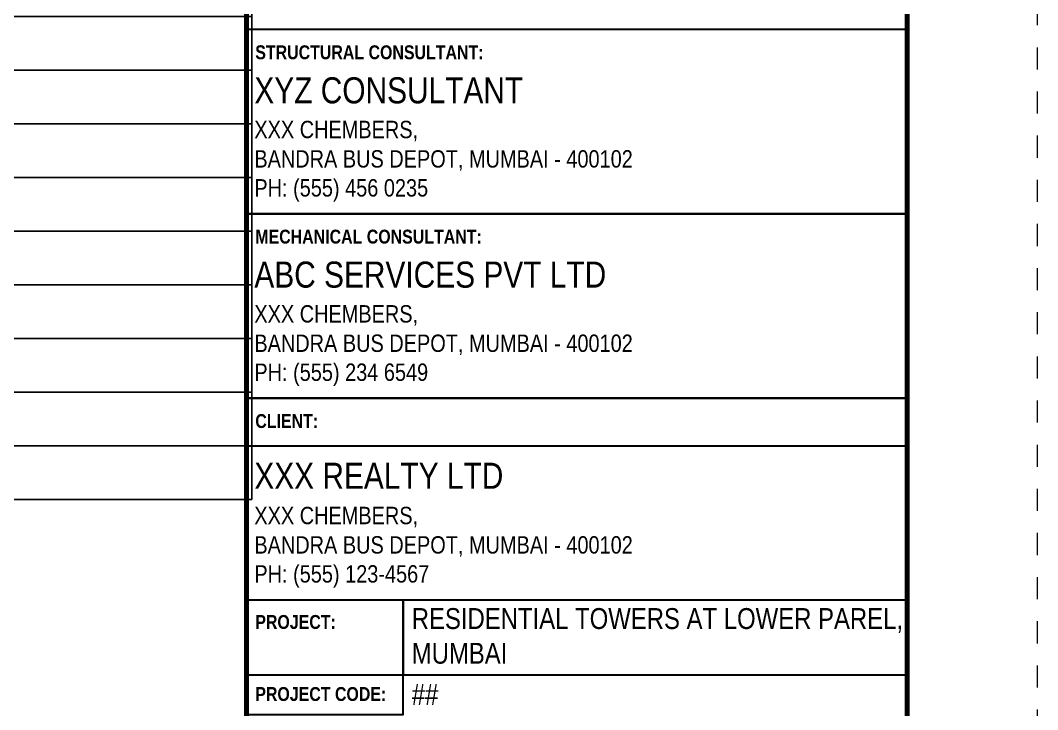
# Paper-space layout 'Symbols A1' of a CAD drawing. Header units: inches. Extents: x 0 to 35.1, y 0 to 23.5.
# Drawn here: x 30.511 to 35.118, y 3.9 to 7.022 of the extents above; entities that cross this region are included whole.
import ezdxf
from ezdxf.enums import TextEntityAlignment as Align

# ---------------------------------------------------------------- set-up
doc = ezdxf.new("R2010")
doc.units = ezdxf.units.IN
doc.linetypes.add('DASHDOT', pattern=[1, 0.5, -0.25, 0, -0.25])
doc.layers.add('G-ANNO-REFR', color=253, linetype='DASHDOT', lineweight=5, plot=False)
for name, color, linetype, lineweight in [('G-ANNO-TEXT', 3, 'Continuous', 15), ('G-ANNO-TTLB', 7, 'Continuous', 50), ('G-PAPR-MEDM', 6, 'Continuous', 30), ('G-PAPR-THCK', 4, 'Continuous', 100), ('G-PAPR-THIN', 20, 'Continuous', 5)]:
    doc.layers.add(name, color=color, linetype=linetype, lineweight=lineweight)
doc.styles.add('NOTES', font='arial.ttf', dxfattribs={"height": 2})
doc.styles.add('SMALL', font='arial.ttf', dxfattribs={"height": 0.09375})
doc.styles.get("Standard").update_dxf_attribs({"font": 'swissc.ttf'})
doc.styles.add('SUB-TITLE', font='swisscb.ttf')
doc.styles.add('SUB-TITLE-2', font='swissc.ttf')
doc.styles.add('TITLE', font='swisscb.ttf')

# ---------------------------------------------------------------- blocks, each defined once
blk = doc.blocks.new('*U173')
at = {"layer": 'G-ANNO-REFR'}
blk.add_lwpolyline([(0, 0), (892, 0), (892, 597), (0, 597)], close=True, dxfattribs=at)
at = {"layer": 'G-PAPR-MEDM'}
blk.add_line((801, 129.39), (877, 129.39), dxfattribs=at)
for points in [[(801, 156.1), (877, 156.1), (877, 177.31), (801, 177.31)], [(801, 134.89), (877, 134.89), (877, 156.1), (801, 156.1)], [(801, 111.67), (877, 111.67), (877, 134.89), (801, 134.89)], [(801, 111.67), (819, 111.67), (819, 103), (801, 103)], [(819, 111.67), (877, 111.67), (877, 103), (819, 103)], [(801, 98.5), (819, 98.5), (819, 103), (801, 103)]]:
    blk.add_lwpolyline(points, close=True, dxfattribs=at)
at = {"layer": 'G-PAPR-THCK'}
blk.add_lwpolyline([(30, 582), (877, 582), (877, 15), (30, 15)], close=True, dxfattribs=at)
blk.add_lwpolyline([(801, 15), (801, 582)], dxfattribs=at)
at = {"layer": 'G-PAPR-THIN'}
blk.add_lwpolyline([(801, 582), (877, 582), (877, 15), (801, 15)], close=True, dxfattribs=at)
at = {"layer": 'G-ANNO-TEXT'}
for tag, p, height, style in [('GENERAL_NOTES_001', (801.7, 574.93), 2, 'NOTES'), ('GENERAL_NOTES_002', (802, 571.56), 2, 'NOTES'), ('GENERAL_NOTES_003', (802, 568.19), 2, 'NOTES'), ('GENERAL_NOTES_004', (802, 564.82), 2, 'NOTES'), ('GENERAL_NOTES_005', (802, 561.46), 2, 'NOTES'), ('GENERAL_NOTES_006', (802, 558.09), 2, 'NOTES'), ('GENERAL_NOTES_007', (802, 554.75), 2, 'NOTES'), ('GENERAL_NOTES_008', (801.92, 551.38), 2, 'NOTES'), ('GENERAL_NOTES_009', (802, 548.02), 2, 'NOTES'), ('GENERAL_NOTES_010', (802, 544.65), 2, 'NOTES'), ('GENERAL_NOTES_011', (802, 541.28), 2, 'NOTES'), ('GENERAL_NOTES_012', (802, 537.91), 2, 'NOTES'), ('GENERAL_NOTES_013', (802, 534.54), 2, 'NOTES'), ('GENERAL_NOTES_014', (802, 531.17), 2, 'NOTES'), ('GENERAL_NOTES_015', (802, 527.8), 2, 'NOTES'), ('GENERAL_NOTES_016', (802, 524.43), 2, 'NOTES'), ('GENERAL_NOTES_017', (801.88, 521.07), 2, 'NOTES'), ('GENERAL_NOTES_018', (802, 517.7), 2, 'NOTES'), ('GENERAL_NOTES_019', (801.96, 514.33), 2, 'NOTES'), ('GENERAL_NOTES_020', (802, 510.96), 2, 'NOTES'), ('GENERAL_NOTES_021', (801.88, 507.59), 2, 'NOTES'), ('GENERAL_NOTES_022', (802, 504.22), 2, 'NOTES'), ('GENERAL_NOTES_023', (801.89, 500.85), 2, 'NOTES'), ('GENERAL_NOTES_024', (802, 497.49), 2, 'NOTES'), ('GENERAL_NOTES_025', (801.87, 494.12), 2, 'NOTES'), ('GENERAL_NOTES_026', (802, 490.75), 2, 'NOTES'), ('GENERAL_NOTES_027', (802, 487.38), 2, 'NOTES'), ('GENERAL_NOTES_028', (802, 484.01), 2, 'NOTES'), ('GENERAL_NOTES_029', (802, 480.64), 2, 'NOTES'), ('GENERAL_NOTES_030', (801.89, 477.27), 2, 'NOTES'), ('GENERAL_NOTES_031', (802, 473.9), 2, 'NOTES'), ('GENERAL_NOTES_032', (802, 470.53), 2, 'NOTES'), ('GENERAL_NOTES_033', (802, 467.17), 2, 'NOTES'), ('GENERAL_NOTES_034', (801.88, 463.8), 2, 'NOTES'), ('GENERAL_NOTES_035', (802, 460.43), 2, 'NOTES'), ('SHEET_NOTES_001', (801.7, 440.81), 2, 'NOTES'), ('SHEET_NOTES_002', (801.92, 437.44), 2, 'NOTES'), ('SHEET_NOTES_003', (801.88, 434.07), 2, 'NOTES'), ('SHEET_NOTES_004', (801.96, 430.71), 2, 'NOTES'), ('SHEET_NOTES_005', (801.88, 427.34), 2, 'NOTES'), ('SHEET_NOTES_006', (801.89, 423.97), 2, 'NOTES'), ('SHEET_NOTES_007', (801.87, 420.6), 2, 'NOTES'), ('KEY_NOTES_001', (801.7, 324.29), 2, 'NOTES'), ('KEY_NOTES_002', (801.92, 320.92), 2, 'NOTES'), ('STRUCTURAL_CONSULTANT_NAME', (801.89, 168.81), 3, 'SUB-TITLE-2'), ('STRUCTURAL_CONSULTANT_ADDRESS1', (801.89, 164.81), 2, 'SUB-TITLE-2'), ('STRUCTURAL_CONSULTANT_ADDRESS2', (801.89, 161.43), 2, 'SUB-TITLE-2'), ('STRUCTURAL_CONSULTANT_PHONE', (801.89, 158.09), 2, 'SUB-TITLE-2'), ('MEP_CONSULTANT_NAME', (801.89, 147.61), 3, 'SUB-TITLE-2'), ('MEP_CONSULTANT_ADDRESS1', (801.89, 143.59), 2, 'SUB-TITLE-2'), ('MEP_CONSULTANT_ADDRESS2', (801.89, 140.21), 2, 'SUB-TITLE-2'), ('MEP_CONSULTANT_PHONE', (801.89, 136.88), 2, 'SUB-TITLE-2'), ('CLIENTNAME', (801.89, 124.46), 3, 'SUB-TITLE-2'), ('CLIENTADDRESS1', (801.89, 120.39), 2, 'SUB-TITLE-2'), ('CLIENTADDRESS2', (801.89, 117.01), 2, 'SUB-TITLE-2'), ('CLIENTPHONE', (801.89, 113.68), 2, 'SUB-TITLE-2'), ('DRAWING_NO', (820, 71.42), 4, 'SUB-TITLE-2')]:
    blk.add_attdef(tag, p, '', height=height, dxfattribs=dict(at, style=style))
at = {"layer": 'G-ANNO-TEXT', "style": 'SUB-TITLE-2'}
for tag, p in [('REV_NO14', (804.16, 252.81)), ('REV_DATE14', (812.97, 252.81)), ('DRAWN_BY14', (824.4, 252.81)), ('CHECKED_BY14', (837.16, 252.81)), ('REV_NO13', (804.16, 248.81)), ('REV_DATE13', (812.97, 248.81)), ('DRAWN_BY13', (824.4, 248.81)), ('CHECKED_BY13', (837.16, 248.81)), ('REV_NO12', (804.16, 244.81)), ('REV_DATE12', (812.97, 244.81)), ('DRAWN_BY12', (824.4, 244.81)), ('CHECKED_BY12', (837.16, 244.81)), ('REV_NO11', (804.16, 240.81)), ('REV_DATE11', (812.97, 240.81)), ('DRAWN_BY11', (824.4, 240.81)), ('CHECKED_BY11', (837.16, 240.81)), ('REV_NO10', (804.16, 236.81)), ('REV_DATE10', (812.97, 236.81)), ('DRAWN_BY10', (824.4, 236.81)), ('CHECKED_BY10', (837.16, 236.81)), ('REV_NO9', (804.16, 232.81)), ('REV_DATE9', (812.97, 232.81)), ('DRAWN_BY9', (824.4, 232.81)), ('CHECKED_BY9', (837.16, 232.81)), ('REV_NO8', (804.16, 228.81)), ('REV_DATE8', (812.97, 228.81)), ('DRAWN_BY8', (824.4, 228.81)), ('CHECKED_BY8', (837.16, 228.81)), ('REV_NO7', (804.16, 224.81)), ('REV_DATE7', (812.97, 224.81)), ('DRAWN_BY7', (824.4, 224.81)), ('CHECKED_BY7', (837.16, 224.81)), ('REV_NO6', (804.16, 220.81)), ('REV_DATE6', (812.97, 220.81)), ('DRAWN_BY6', (824.4, 220.81)), ('CHECKED_BY6', (837.16, 220.81)), ('REV_NO5', (804.16, 216.81)), ('REV_DATE5', (812.97, 216.81)), ('DRAWN_BY5', (824.4, 216.81)), ('CHECKED_BY5', (837.16, 216.81)), ('REV_NO4', (804.16, 212.81)), ('REV_DATE4', (812.97, 212.81)), ('DRAWN_BY4', (824.4, 212.81)), ('CHECKED_BY4', (837.16, 212.81)), ('REV_NO3', (804.16, 208.81)), ('REV_DATE3', (812.97, 208.81)), ('DRAWN_BY3', (824.4, 208.81)), ('CHECKED_BY3', (837.16, 208.81)), ('REV_NO2', (804.16, 204.81)), ('REV_DATE2', (812.97, 204.81)), ('DRAWN_BY2', (824.4, 204.81)), ('CHECKED_BY2', (837.16, 204.81)), ('REV_NO1', (804.16, 200.81)), ('REV_DATE1', (812.97, 200.81)), ('DRAWN_BY1', (824.4, 200.81)), ('CHECKED_BY1', (837.16, 200.81)), ('REV_NO0', (804.16, 196.81)), ('REV_DATE0', (812.97, 196.81)), ('DRAWN_BY0', (824.4, 196.81)), ('CHECKED_BY0', (837.16, 196.81))]:
    blk.add_attdef(tag, text='', height=1.6, dxfattribs=at).set_placement(p, align=Align.MIDDLE)
for tag, p in [('REV_DESCRIPTION14', (845.14, 252.81)), ('REV_DESCRIPTION13', (845.14, 248.81)), ('REV_DESCRIPTION12', (845.14, 244.81)), ('REV_DESCRIPTION11', (845.14, 240.81)), ('REV_DESCRIPTION10', (845.14, 236.81)), ('REV_DESCRIPTION9', (845.14, 232.81)), ('REV_DESCRIPTION8', (845.14, 228.81)), ('REV_DESCRIPTION7', (845.14, 224.81)), ('REV_DESCRIPTION6', (845.14, 220.81)), ('REV_DESCRIPTION5', (845.14, 216.81)), ('REV_DESCRIPTION4', (845.14, 212.81)), ('REV_DESCRIPTION3', (845.14, 208.81)), ('REV_DESCRIPTION2', (845.14, 204.81)), ('REV_DESCRIPTION1', (845.14, 200.81)), ('REV_DESCRIPTION0', (845.14, 196.81))]:
    blk.add_attdef(tag, text='', height=1.6, dxfattribs=at).set_placement(p, align=Align.MIDDLE_LEFT)
for tag, p in [('PROJECT_NAME1', (820, 110.73)), ('PROJECT_NAME2', (820, 106.73)), ('PROJECT_CODE', (820, 102)), ('RELEASE', (820, 97.57)), ('STAGE', (820, 93.06)), ('DRAWING_TITLE', (820, 88.56))]:
    blk.add_attdef(tag, text='', height=2.4, dxfattribs=at).set_placement(p, align=Align.TOP_LEFT)
at = {"layer": 'G-ANNO-TEXT'}
for tag, height, style, p in [('CURRENT_REV', 4, 'TITLE', (868, 71.42)), ('DRAWN_BY', 2.4, 'SUB-TITLE-2', (810, 62.5)), ('CHECKED_BY', 2.4, 'SUB-TITLE-2', (829, 62.5)), ('SCALE', 2.4, 'SUB-TITLE-2', (849, 62.5)), ('ISSUE_DATE', 2.4, 'SUB-TITLE-2', (868, 62.5))]:
    blk.add_attdef(tag, text='', height=height, dxfattribs=dict(at, style=style)).set_placement(p, align=Align.CENTER)
at = {"layer": 'G-ANNO-TEXT', "style": 'SUB-TITLE'}
blk.add_attdef('FILE_NAME', text='', height=1.6, rotation=90, dxfattribs=at).set_placement((878, 25.93), align=Align.TOP_LEFT)
at = {"layer": 'G-PAPR-MEDM', "lineweight": 50, "char_height": 1.6, "attachment_point": 1, "style": 'TITLE'}
for s, width, insert in [('STRUCTURAL CONSULTANT:', 29.5995, (802, 175.49)), ('MECHANICAL CONSULTANT:', 29.5995, (802, 154.28)), ('CLIENT:', 14.9534, (802, 133.06)), ('PROJECT:', 14.9534, (802, 109.94)), ('PROJECT CODE:', 14.9534, (802, 101.65))]:
    blk.add_mtext_dynamic_manual_height_columns(s, width=width, gutter_width=8, heights=[0], dxfattribs=dict(at, insert=insert))
blk = doc.blocks.new('*T155')
at = {"layer": 'G-PAPR-MEDM', "color": 7, "linetype": 'ByBlock', "lineweight": -2, "transparency": 16777216}
for p, q in [((0, 0), (5.6559, 0)), ((0, 0), (0, -0.2432)), ((0, -2.6752), (5.6559, -2.6752)), ((0, -2.6752), (0, -2.9184)), ((0, -5.3504), (5.6559, -5.3504)), ((0, -5.3504), (0, -5.5936)), ((0, -8.0256), (5.6559, -8.0256)), ((0, -8.0256), (0, -8.2688))]:
    blk.add_line(p, q, dxfattribs=at)
at = {"layer": 'G-PAPR-MEDM', "linetype": 'ByBlock', "lineweight": -2, "transparency": 16777216}
for p, q in [((5.6559, 0), (5.6559, -0.2432)), ((5.6559, -3.1616), (5.6559, -3.4048)), ((5.6559, -6.3232), (5.6559, -6.5664)), ((5.6559, -9.4848), (5.6559, -9.728))]:
    blk.add_line(p, q, dxfattribs=at)
at = {"layer": 'G-PAPR-MEDM', "color": 0, "linetype": 'ByBlock', "lineweight": -2, "transparency": 16777216}
for p, q in [((0, -0.2432), (5.6559, -0.2432)), ((0, -0.2432), (0, -2.6752)), ((1.3685, -0.2432), (1.3685, -2.6752)), ((5.6559, -0.2432), (5.6559, -3.1616)), ((0, -0.4864), (5.6559, -0.4864)), ((0, -0.7296), (5.6559, -0.7296)), ((0, -0.9728), (5.6559, -0.9728)), ((0, -1.216), (5.6559, -1.216)), ((0, -1.4592), (5.6559, -1.4592)), ((0, -1.7024), (5.6559, -1.7024)), ((0, -1.9456), (5.6559, -1.9456)), ((0, -2.1888), (5.6559, -2.1888)), ((0, -2.432), (5.6559, -2.432)), ((0, -2.9184), (5.6559, -2.9184)), ((0, -2.9184), (0, -5.3504)), ((1.3685, -2.9184), (1.3685, -5.3504)), ((0, -3.1616), (5.6559, -3.1616)), ((0, -3.4048), (5.6559, -3.4048)), ((5.6559, -3.4048), (5.6559, -6.3232)), ((0, -3.648), (5.6559, -3.648)), ((0, -3.8912), (5.6559, -3.8912)), ((0, -4.1344), (5.6559, -4.1344)), ((0, -4.3776), (5.6559, -4.3776)), ((0, -4.6208), (5.6559, -4.6208)), ((0, -4.864), (5.6559, -4.864)), ((0, -5.1072), (5.6559, -5.1072)), ((0, -5.5936), (5.6559, -5.5936)), ((0, -5.5936), (0, -8.0256)), ((1.3685, -5.5936), (1.3685, -8.0256)), ((0, -5.8368), (5.6559, -5.8368)), ((0, -6.08), (5.6559, -6.08)), ((0, -6.3232), (5.6559, -6.3232)), ((0, -6.5664), (5.6559, -6.5664)), ((5.6559, -6.5664), (5.6559, -9.4848)), ((0, -6.8096), (5.6559, -6.8096)), ((0, -7.0528), (5.6559, -7.0528)), ((0, -7.296), (5.6559, -7.296)), ((0, -7.5392), (5.6559, -7.5392)), ((0, -7.7824), (5.6559, -7.7824)), ((0, -8.2688), (5.6559, -8.2688)), ((0, -8.2688), (0, -10.7008)), ((1.3685, -8.2688), (1.3685, -10.7008)), ((0, -8.512), (5.6559, -8.512)), ((0, -8.7552), (5.6559, -8.7552)), ((0, -8.9984), (5.6559, -8.9984)), ((0, -9.2416), (5.6559, -9.2416)), ((0, -9.4848), (5.6559, -9.4848)), ((0, -9.728), (5.6559, -9.728)), ((5.6559, -9.728), (5.6559, -10.7008)), ((0, -9.9712), (5.6559, -9.9712)), ((0, -10.2144), (5.6559, -10.2144)), ((0, -10.4576), (5.6559, -10.4576)), ((0, -10.7008), (5.6559, -10.7008))]:
    blk.add_line(p, q, dxfattribs=at)
at = {"layer": 'G-PAPR-MEDM', "color": 9, "transparency": 16777216}
for points in [[(0, 0), (0, -0.2432), (5.6559, 0), (5.6559, -0.2432)], [(0, -2.6752), (0, -2.9184), (5.6559, -2.6752), (5.6559, -2.9184)], [(0, -5.3504), (0, -5.5936), (5.6559, -5.3504), (5.6559, -5.5936)], [(0, -8.0256), (0, -8.2688), (5.6559, -8.0256), (5.6559, -8.2688)]]:
    blk.add_solid(points, dxfattribs=at)
at = {"layer": 'G-PAPR-MEDM', "color": 7, "transparency": 16777216, "attachment_point": 2, "style": 'SMALL'}
for s, insert, char_height, width in [('{\\fArial|b0|i0|c0;WALLS', (2.8279, -0.0591), 0.09375, 5.537674), ('{\\fArial|b0|i0|c0;', (0.6842, -0.3023), 0.09375, 1.250295), ('{\\fArial|b0|i0|c0;', (3.5122, -0.3023), 0.09456, 4.169178), ('{\\fArial|b0|i0|c0;', (0.6842, -0.5455), 0.09375, 1.250295), ('{\\fArial|b0|i0|c0;', (3.5122, -0.5455), 0.09456, 4.169178), ('{\\fArial|b0|i0|c0;', (0.6842, -0.7887), 0.09375, 1.250295), ('{\\fArial|b0|i0|c0;', (3.5122, -0.7887), 0.09456, 4.169178), ('{\\fArial|b0|i0|c0;', (0.6842, -1.0319), 0.09375, 1.250295), ('{\\fArial|b0|i0|c0;', (3.5122, -1.0319), 0.09456, 4.169178), ('{\\fArial|b0|i0|c0;', (0.6842, -1.2751), 0.09375, 1.250295), ('{\\fArial|b0|i0|c0;', (3.5122, -1.2751), 0.09456, 4.169178), ('{\\fArial|b0|i0|c0;', (0.6842, -1.5183), 0.09375, 1.250295), ('{\\fArial|b0|i0|c0;', (3.5122, -1.5183), 0.09456, 4.169178), ('{\\fArial|b0|i0|c0;', (0.6842, -1.7615), 0.09375, 1.250295), ('{\\fArial|b0|i0|c0;', (3.5122, -1.7615), 0.09456, 4.169178), ('{\\fArial|b0|i0|c0;', (0.6842, -2.0047), 0.09375, 1.250295), ('{\\fArial|b0|i0|c0;', (3.5122, -2.0047), 0.09456, 4.169178), ('{\\fArial|b0|i0|c0;', (0.6842, -2.2479), 0.09375, 1.250295), ('{\\fArial|b0|i0|c0;', (3.5122, -2.2479), 0.09456, 4.169178), ('{\\fArial|b0|i0|c0;', (0.6842, -2.4911), 0.09375, 1.250295), ('{\\fArial|b0|i0|c0;', (3.5122, -2.4911), 0.09456, 4.169178), ('{\\fArial|b0|i0|c0;SKIRTING', (2.8279, -2.7343), 0.09375, 5.537674), ('{\\fArial|b0|i0|c0;', (0.6842, -2.9775), 0.09375, 1.250295), ('{\\fArial|b0|i0|c0;', (3.5122, -2.9775), 0.09456, 4.169178), ('{\\fArial|b0|i0|c0;', (0.6842, -3.2207), 0.09375, 1.250295), ('{\\fArial|b0|i0|c0;', (0.6842, -3.4639), 0.09375, 1.250295), ('{\\fArial|b0|i0|c0;', (3.5122, -3.4639), 0.09456, 4.169178), ('{\\fArial|b0|i0|c0;', (0.6842, -3.7071), 0.09375, 1.250295), ('{\\fArial|b0|i0|c0;', (3.5122, -3.7071), 0.09456, 4.169178), ('{\\fArial|b0|i0|c0;', (0.6842, -3.9503), 0.09375, 1.250295), ('{\\fArial|b0|i0|c0;', (3.5122, -3.9503), 0.09456, 4.169178), ('{\\fArial|b0|i0|c0;', (0.6842, -4.1935), 0.09375, 1.250295), ('{\\fArial|b0|i0|c0;', (3.5122, -4.1935), 0.09456, 4.169178), ('{\\fArial|b0|i0|c0;', (0.6842, -4.4367), 0.09375, 1.250295), ('{\\fArial|b0|i0|c0;', (3.5122, -4.4367), 0.09456, 4.169178), ('{\\fArial|b0|i0|c0;', (0.6842, -4.6799), 0.09375, 1.250295), ('{\\fArial|b0|i0|c0;', (3.5122, -4.6799), 0.09456, 4.169178), ('{\\fArial|b0|i0|c0;', (0.6842, -4.9231), 0.09375, 1.250295), ('{\\fArial|b0|i0|c0;', (3.5122, -4.9231), 0.09456, 4.169178), ('{\\fArial|b0|i0|c0;', (0.6842, -5.1663), 0.09375, 1.250295), ('{\\fArial|b0|i0|c0;', (3.5122, -5.1663), 0.09456, 4.169178), ('{\\fArial|b0|i0|c0;FLOORING', (2.8279, -5.4095), 0.09375, 5.537674), ('{\\fArial|b0|i0|c0;', (0.6842, -5.6527), 0.09375, 1.250295), ('{\\fArial|b0|i0|c0;', (3.5122, -5.6527), 0.09456, 4.169178), ('{\\fArial|b0|i0|c0;', (0.6842, -5.8959), 0.09375, 1.250295), ('{\\fArial|b0|i0|c0;', (3.5122, -5.8959), 0.09456, 4.169178), ('{\\fArial|b0|i0|c0;', (0.6842, -6.1391), 0.09375, 1.250295), ('{\\fArial|b0|i0|c0;', (3.5122, -6.1391), 0.09456, 4.169178), ('{\\fArial|b0|i0|c0;', (0.6842, -6.3823), 0.09375, 1.250295), ('{\\fArial|b0|i0|c0;', (0.6842, -6.6255), 0.09375, 1.250295), ('{\\fArial|b0|i0|c0;', (3.5122, -6.6255), 0.09456, 4.169178), ('{\\fArial|b0|i0|c0;', (0.6842, -6.8687), 0.09375, 1.250295), ('{\\fArial|b0|i0|c0;', (3.5122, -6.8687), 0.09456, 4.169178), ('{\\fArial|b0|i0|c0;', (0.6842, -7.1119), 0.09375, 1.250295), ('{\\fArial|b0|i0|c0;', (3.5122, -7.1119), 0.09456, 4.169178), ('{\\fArial|b0|i0|c0;', (0.6842, -7.3551), 0.09375, 1.250295), ('{\\fArial|b0|i0|c0;', (3.5122, -7.3551), 0.09456, 4.169178), ('{\\fArial|b0|i0|c0;', (0.6842, -7.5983), 0.09375, 1.250295), ('{\\fArial|b0|i0|c0;', (3.5122, -7.5983), 0.09456, 4.169178), ('{\\fArial|b0|i0|c0;', (0.6842, -7.8415), 0.09375, 1.250295), ('{\\fArial|b0|i0|c0;', (3.5122, -7.8415), 0.09456, 4.169178), ('{\\fArial|b0|i0|c0;CEILING', (2.8279, -8.0847), 0.09375, 5.537674), ('{\\fArial|b0|i0|c0;', (0.6842, -8.3279), 0.09375, 1.250295), ('{\\fArial|b0|i0|c0;', (3.5122, -8.3279), 0.09456, 4.169178), ('{\\fArial|b0|i0|c0;', (0.6842, -8.5711), 0.09375, 1.250295), ('{\\fArial|b0|i0|c0;', (3.5122, -8.5711), 0.09456, 4.169178), ('{\\fArial|b0|i0|c0;', (0.6842, -8.8143), 0.09375, 1.250295), ('{\\fArial|b0|i0|c0;', (3.5122, -8.8143), 0.09456, 4.169178), ('{\\fArial|b0|i0|c0;', (0.6842, -9.0575), 0.09375, 1.250295), ('{\\fArial|b0|i0|c0;', (3.5122, -9.0575), 0.09456, 4.169178), ('{\\fArial|b0|i0|c0;', (0.6842, -9.3007), 0.09375, 1.250295), ('{\\fArial|b0|i0|c0;', (3.5122, -9.3007), 0.09456, 4.169178), ('{\\fArial|b0|i0|c0;', (0.6842, -9.5439), 0.09375, 1.250295), ('{\\fArial|b0|i0|c0;', (0.6842, -9.7871), 0.09375, 1.250295), ('{\\fArial|b0|i0|c0;', (3.5122, -9.7871), 0.09456, 4.169178), ('{\\fArial|b0|i0|c0;', (0.6842, -10.0303), 0.09375, 1.250295), ('{\\fArial|b0|i0|c0;', (3.5122, -10.0303), 0.09456, 4.169178), ('{\\fArial|b0|i0|c0;', (0.6842, -10.2735), 0.09375, 1.250295), ('{\\fArial|b0|i0|c0;', (3.5122, -10.2735), 0.09456, 4.169178), ('{\\fArial|b0|i0|c0;', (0.6842, -10.5167), 0.09375, 1.250295), ('{\\fArial|b0|i0|c0;', (3.5122, -10.5167), 0.09456, 4.169178)]:
    blk.add_mtext(s, dxfattribs=dict(at, insert=insert, char_height=char_height, width=width))
at = {"layer": 'G-PAPR-MEDM', "color": 0, "transparency": 16777216, "char_height": 0.111196, "width": 4.169178, "attachment_point": 7}
for insert in [(1.4276, -3.3457), (1.4276, -6.5073), (1.4276, -9.6689)]:
    blk.add_mtext('{\\fArial|b0|i0|c0;', dxfattribs=dict(at, insert=insert))

psp = doc.layouts.new('Symbols A1')

# ---------------------------------------------------------------- block references
psp.add_blockref('*T155', (25.9035, 15.5524))
at = {"layer": 'G-ANNO-TTLB'}
ref = psp.add_blockref('*U173', (0, 0), dxfattribs=dict(at, xscale=0.03937007874015748, yscale=0.03937007874015748, zscale=0.03937007874015748))
ref.add_attrib('PROJECT_CODE', '##', dxfattribs={"layer": 'G-ANNO-TEXT', "height": 0.09449, "style": 'SUB-TITLE-2'}).set_placement((32.2835, 4.0157), align=Align.TOP_LEFT)
ref.add_attrib('PROJECT_NAME1', 'RESIDENTIAL TOWERS AT LOWER PAREL,', dxfattribs={"layer": 'G-ANNO-TEXT', "height": 0.094488, "style": 'SUB-TITLE-2'}).set_placement((32.2835, 4.3596), align=Align.TOP_LEFT)
ref.add_attrib('PROJECT_NAME2', 'MUMBAI', dxfattribs={"layer": 'G-ANNO-TEXT', "height": 0.09449, "style": 'SUB-TITLE-2'}).set_placement((32.2835, 4.2022), align=Align.TOP_LEFT)
ref.add_attrib('CLIENTPHONE', 'PH: (555) 123-4567', (31.5706, 4.4754), dxfattribs={"layer": 'G-ANNO-TEXT', "height": 0.07874, "style": 'SUB-TITLE-2'})
ref.add_attrib('CLIENTADDRESS2', 'BANDRA BUS DEPOT, MUMBAI - 400102', (31.5706, 4.6067), dxfattribs={"layer": 'G-ANNO-TEXT', "height": 0.07874, "style": 'SUB-TITLE-2'})
ref.add_attrib('CLIENTADDRESS1', 'XXX CHEMBERS,', (31.5706, 4.7398), dxfattribs={"layer": 'G-ANNO-TEXT', "height": 0.07874, "style": 'SUB-TITLE-2'})
ref.add_attrib('CLIENTNAME', 'XXX REALTY LTD', (31.5706, 4.9001), dxfattribs={"layer": 'G-ANNO-TEXT', "height": 0.11811, "style": 'SUB-TITLE-2'})
ref.add_attrib('MEP_CONSULTANT_PHONE', 'PH: (555) 234 6549', (31.5706, 5.389), dxfattribs={"layer": 'G-ANNO-TEXT', "height": 0.07874, "style": 'SUB-TITLE-2'})
ref.add_attrib('MEP_CONSULTANT_ADDRESS2', 'BANDRA BUS DEPOT, MUMBAI - 400102', (31.5706, 5.5202), dxfattribs={"layer": 'G-ANNO-TEXT', "height": 0.07874, "style": 'SUB-TITLE-2'})
ref.add_attrib('MEP_CONSULTANT_ADDRESS1', 'XXX CHEMBERS,', (31.5706, 5.6533), dxfattribs={"layer": 'G-ANNO-TEXT', "height": 0.07874, "style": 'SUB-TITLE-2'})
ref.add_attrib('MEP_CONSULTANT_NAME', 'ABC SERVICES PVT LTD', (31.5706, 5.8114), dxfattribs={"layer": 'G-ANNO-TEXT', "height": 0.11811, "style": 'SUB-TITLE-2'})
ref.add_attrib('STRUCTURAL_CONSULTANT_PHONE', 'PH: (555) 456 0235', (31.5706, 6.2241), dxfattribs={"layer": 'G-ANNO-TEXT', "height": 0.07874, "style": 'SUB-TITLE-2'})
ref.add_attrib('STRUCTURAL_CONSULTANT_ADDRESS2', 'BANDRA BUS DEPOT, MUMBAI - 400102', (31.5706, 6.3554), dxfattribs={"layer": 'G-ANNO-TEXT', "height": 0.07874, "style": 'SUB-TITLE-2'})
ref.add_attrib('STRUCTURAL_CONSULTANT_ADDRESS1', 'XXX CHEMBERS,', (31.5706, 6.4885), dxfattribs={"layer": 'G-ANNO-TEXT', "height": 0.07874, "style": 'SUB-TITLE-2'})
ref.add_attrib('STRUCTURAL_CONSULTANT_NAME', 'XYZ CONSULTANT', (31.5706, 6.6462), dxfattribs={"layer": 'G-ANNO-TEXT', "height": 0.11811, "style": 'SUB-TITLE-2'})

doc.saveas('drawing.dxf')
